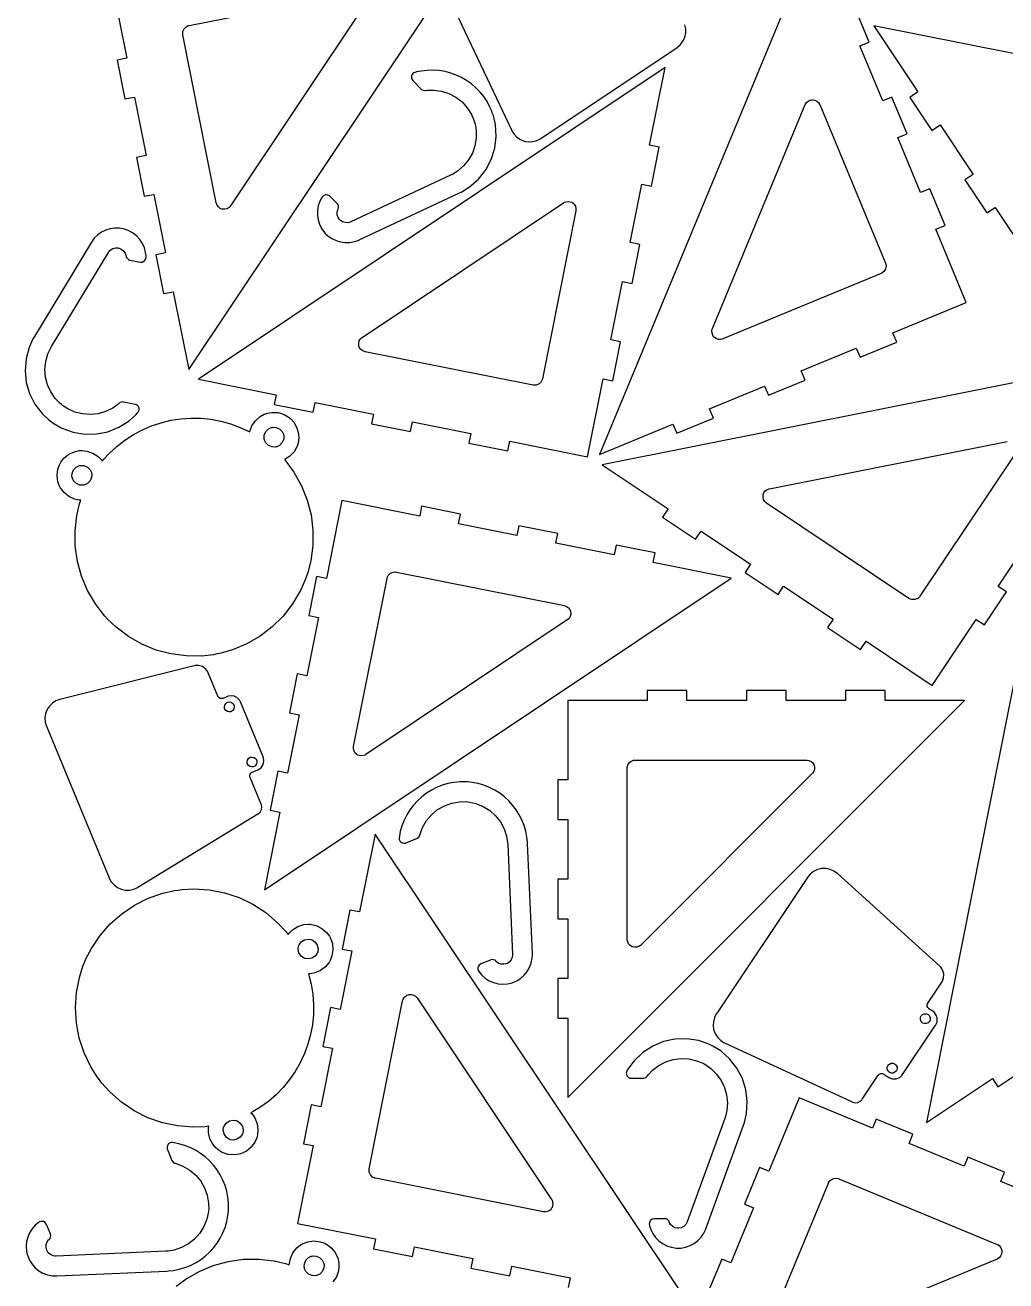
# Model space of a CAD drawing. Extents: x 0 to 47.2, y 0 to 95.3.
# Drawn here: x 0.17 to 24.88, y 36.45 to 68.08 of the extents above; entities that cross this region are included whole.
import ezdxf

# ---------------------------------------------------------------- set-up
doc = ezdxf.new("R2010")
doc.units = 0
doc.layers.get('0').update_dxf_attribs({"linetype": 'CONTINUOUS'})

msp = doc.modelspace()

# ---------------------------------------------------------------- linework, layer by layer
at = {"color": 0}
for points in [[(2.33925, 69.2149), (2.72944, 67.2533), (2.72944, 67.2533), (2.48421, 67.2046), (2.67931, 66.2237), (2.92449, 66.2726), (3.21712, 64.8014), (2.97194, 64.7526), (3.16704, 63.7718), (3.41222, 63.8206), (3.70486, 62.3494), (3.45969, 62.3007), (3.65479, 61.3199), (3.89996, 61.3686), (4.29015, 59.4071), (12.1471, 71.1658)], [(20.0551, 70.3346), (14.6432, 57.2689), (16.491, 58.0342), (16.5865, 57.8033), (17.5104, 58.186), (17.4147, 58.4169), (18.8006, 58.991), (18.8963, 58.76), (19.8201, 59.1426), (19.7244, 59.3736), (21.1103, 59.9476), (21.206, 59.7167), (22.1299, 60.0994), (22.0342, 60.3304), (23.8819, 61.0957), (23.1165, 62.9435), (23.1165, 62.9435), (23.3475, 63.0392), (22.9649, 63.9631), (22.7339, 63.8674), (22.1599, 65.2532), (22.3908, 65.3489), (22.0082, 66.2728), (21.7772, 66.1771), (21.2032, 67.5629), (21.4342, 67.6585), (21.0514, 68.5824)], [(8.73872, 68.6104), (5.34674, 63.5339), (5.3386, 63.5218), (5.30686, 63.4901), (5.25694, 63.4603), (5.20063, 63.4461), (5.15576, 63.4461), (5.14144, 63.4489), (5.12706, 63.4518), (5.08561, 63.469), (5.03901, 63.5036), (5.00435, 63.5503), (4.98714, 63.5917), (4.98432, 63.606), (4.14208, 67.8403), (4.13829, 67.8593), (4.14225, 67.9196), (4.17188, 67.9904), (4.22592, 68.0449), (4.28011, 68.0717), (4.29921, 68.0754), (8.53342, 68.9176)], [(10.9363, 68.5815), (12.4307, 65.4293), (12.4421, 65.4051), (12.487, 65.3375), (12.5608, 65.2607), (12.6492, 65.2013), (12.7235, 65.1686), (12.7493, 65.1615), (12.7751, 65.1544), (12.8556, 65.1442), (12.962, 65.1499), (13.0648, 65.1779), (13.138, 65.2128), (13.1603, 65.2276), (16.5967, 67.5237), (16.619, 67.5388), (16.6796, 67.5933), (16.745, 67.6781), (16.791, 67.7749), (16.8121, 67.8536), (16.8153, 67.8803), (16.8185, 67.9071), (16.8164, 67.9886), (16.7946, 68.0935)], [(35.4256, 65.3079), (21.5551, 68.0668), (22.6662, 66.4039), (22.4585, 66.265), (23.014, 65.4335), (23.2218, 65.5725), (24.0553, 64.3253), (23.8474, 64.1864), (24.4029, 63.3549), (24.6108, 63.4937), (25.4442, 62.2465)], [(28.5753, 59.7668), (14.7049, 57.0079), (16.3678, 55.8967), (16.2289, 55.6889), (17.0604, 55.1333), (17.1993, 55.3411), (18.4465, 54.5078), (18.3076, 54.2999), (19.1392, 53.7443), (19.2781, 53.9522), (20.5253, 53.1189), (20.3864, 52.911), (21.2178, 52.3554), (21.3567, 52.5633), (23.0196, 51.4521), (24.1307, 53.1151), (24.1307, 53.1151), (24.3386, 52.9763), (24.8942, 53.8076), (24.6863, 53.9465), (25.5197, 55.1937)], [(25.1153, 57.2886), (22.7169, 53.699), (22.7061, 53.6828), (22.6606, 53.6431), (22.5896, 53.614), (22.5129, 53.6136), (22.4556, 53.6331), (22.4394, 53.6439), (18.8499, 56.0424), (18.8499, 56.0424), (18.8376, 56.0504), (18.806, 56.0822), (18.7763, 56.1321), (18.7619, 56.1885), (18.7619, 56.2333), (18.7649, 56.2476), (18.7676, 56.2619), (18.7849, 56.3035), (18.8196, 56.35), (18.8661, 56.3847), (18.9076, 56.4019), (18.9219, 56.4047), (24.91, 57.5958)], [(25.6363, 54.3093), (22.8772, 40.4389), (24.5401, 41.55), (24.679, 41.3422), (25.5106, 41.8978)], [(16.8435, 35.9481), (8.98643, 47.7068), (8.59625, 45.7453), (8.35107, 45.794), (8.15597, 44.8132), (8.40121, 44.7644), (8.10856, 43.2932), (7.86333, 43.3421), (7.66824, 42.3613), (7.91347, 42.3125), (7.62082, 40.8413), (7.3756, 40.8901), (7.18056, 39.9093), (7.42572, 39.8606), (7.03554, 37.8989), (8.99713, 37.5087), (8.99713, 37.5087), (8.94835, 37.2636), (9.92914, 37.0685), (9.97792, 37.3136), (11.4491, 37.0211), (11.4003, 36.7758), (12.3811, 36.5807), (12.4298, 36.826), (13.9011, 36.5333), (13.8523, 36.2881)], [(15.8461, 31.8238), (28.9118, 37.2357), (27.064, 38.001), (27.1597, 38.2321), (26.2358, 38.6147), (26.1401, 38.3837), (24.7543, 38.9578), (24.85, 39.1888), (23.9261, 39.5714), (23.8304, 39.3404), (22.4446, 39.9144), (22.5403, 40.1454), (21.6164, 40.5281), (21.5207, 40.2971), (19.6729, 41.0625), (18.9076, 39.2147), (18.9076, 39.2147), (18.6767, 39.3104), (18.2939, 38.3865), (18.5249, 38.291), (17.9508, 36.905), (17.72, 37.0007), (17.3372, 36.0769)], [(18.7561, 34.9293), (20.4082, 38.9179), (20.4157, 38.936), (20.4525, 38.9839), (20.5164, 39.0261), (20.5915, 39.0414), (20.6515, 39.0336), (20.6696, 39.0261), (24.6581, 37.374), (24.6581, 37.374), (24.6717, 37.3685), (24.7089, 37.3435), (24.7478, 37.3004), (24.7728, 37.2479), (24.7815, 37.2039), (24.7815, 37.1893), (24.7815, 37.1746), (24.7728, 37.1307), (24.7478, 37.0782), (24.7089, 37.035), (24.6717, 37.0101), (24.6581, 37.0044), (19.0174, 34.6681)], [(3.97651, 36.3172), (4.2155, 36.4944), (4.55311, 36.6915), (4.9106, 36.8419), (5.28304, 36.9447), (5.66558, 36.9989), (6.05344, 37.0033), (6.44163, 36.9571), (6.73144, 36.8897), (6.82536, 36.859), (6.82693, 36.8986), (6.85211, 37.0165), (6.91667, 37.1599), (7.01486, 37.2825), (7.10835, 37.3586), (7.14285, 37.3781), (7.17731, 37.3976), (7.29081, 37.4382), (7.44667, 37.4588), (7.60275, 37.4397), (7.71664, 37.4003), (7.75131, 37.3812), (7.78597, 37.3621), (7.88021, 37.2869), (7.97965, 37.1651), (8.04562, 37.0225), (8.07206, 36.9049), (8.07406, 36.8653), (8.07601, 36.8258), (8.06168, 36.7061), (8.01047, 36.5575), (7.92378, 36.4264)]]:
    msp.add_lwpolyline(points, dxfattribs=at)
for points in [[(14.7321, 59.1739), (14.9772, 59.125), (15.1724, 60.1058), (14.9271, 60.1546), (15.2197, 61.6258), (15.465, 61.5771), (15.6601, 62.5578), (15.4149, 62.6067), (15.7075, 64.0778), (15.9526, 64.029), (16.1478, 65.0097), (15.9026, 65.0585), (16.2928, 67.0201), (4.53401, 59.1632), (6.49561, 58.7731), (6.44683, 58.5278), (7.42763, 58.3326), (7.4764, 58.5779), (8.9476, 58.2853), (8.89882, 58.04), (9.87956, 57.845), (9.92833, 58.0901), (11.3995, 57.7975), (11.3508, 57.5524), (12.3315, 57.3572), (12.3803, 57.6025), (14.3419, 57.2122), (14.7321, 59.1739)], [(9.99567, 66.8942), (9.98774, 66.8921), (9.96517, 66.8815), (9.93946, 66.8618), (9.91965, 66.8362), (9.90912, 66.8137), (9.90701, 66.8058), (9.90489, 66.7979), (9.90267, 66.7731), (9.9069, 66.741), (9.91922, 66.7111), (9.93349, 66.6907), (9.93929, 66.6849), (10.1512, 66.4731), (10.158, 66.4661), (10.1998, 66.4429), (10.2471, 66.4363), (10.2568, 66.4376), (10.3074, 66.4447), (10.4617, 66.4474), (10.6602, 66.4208), (10.8482, 66.3606), (11.0217, 66.269), (11.1767, 66.1487), (11.3093, 66.0025), (11.4154, 65.8326), (11.4767, 65.691), (11.4912, 65.6419), (11.5056, 65.5931), (11.5311, 65.4407), (11.5343, 65.2406), (11.5024, 65.0457), (11.4376, 64.8606), (11.3416, 64.6894), (11.2165, 64.5367), (11.0643, 64.4065), (10.9332, 64.325), (10.8869, 64.3035), (8.375, 63.1288), (8.35835, 63.121), (8.30365, 63.1081), (8.23107, 63.1097), (8.16222, 63.1329), (8.11524, 63.1638), (8.10226, 63.1767), (8.08931, 63.1896), (8.05843, 63.2367), (8.03521, 63.3054), (8.03353, 63.3781), (8.04656, 63.4328), (8.05431, 63.4494), (8.05832, 63.4581), (8.065, 63.4864), (8.06413, 63.524), (8.05208, 63.5596), (8.03608, 63.584), (8.0294, 63.5907), (7.84614, 63.7739), (7.83946, 63.7806), (7.79964, 63.8033), (7.75435, 63.8108), (7.74501, 63.8099), (7.73563, 63.809), (7.69288, 63.7924), (7.65842, 63.7621), (7.65326, 63.7542), (7.6365, 63.7286), (7.59462, 63.6465), (7.55524, 63.5332), (7.53478, 63.4163), (7.53321, 63.2982), (7.55035, 63.1815), (7.58604, 63.0683), (7.64014, 62.9611), (7.69243, 62.8853), (7.71246, 62.8621), (7.73242, 62.839), (7.79997, 62.7764), (7.89833, 62.7075), (8.00526, 62.656), (8.11838, 62.6224), (8.23535, 62.6069), (8.354, 62.6104), (8.4719, 62.6332), (8.55914, 62.6629), (8.58681, 62.6758), (11.0984, 63.8504), (11.1682, 63.8829), (11.3654, 64.0071), (11.5921, 64.2057), (11.7757, 64.4392), (11.9129, 64.7001), (12.0009, 64.9817), (12.0368, 65.2763), (12.0175, 65.5771), (11.9663, 65.8044), (11.9401, 65.8769), (11.9268, 65.9136), (11.8799, 66.0211), (11.8075, 66.1568), (11.7238, 66.2832), (11.6297, 66.4001), (11.5259, 66.5071), (11.4134, 66.6035), (11.2929, 66.689), (11.1654, 66.7633), (11.0318, 66.8257), (10.8928, 66.8758), (10.7494, 66.9132), (10.6024, 66.9375), (10.4527, 66.9482), (10.3011, 66.9449), (10.1484, 66.9269), (10.0334, 66.9042), (9.99567, 66.8942)], [(17.7488, 60.1789), (17.7353, 60.1733), (17.6913, 60.1646), (17.6332, 60.1675), (17.5785, 60.1869), (17.5411, 60.2119), (17.5308, 60.2222), (17.5204, 60.2326), (17.4956, 60.2699), (17.4761, 60.3247), (17.4732, 60.3826), (17.4818, 60.4267), (17.4875, 60.4401), (19.8239, 66.0808), (19.8294, 66.0944), (19.8544, 66.1317), (19.8976, 66.1706), (19.95, 66.1956), (19.994, 66.2043), (20.0088, 66.2043), (20.0233, 66.2043), (20.0672, 66.1956), (20.1199, 66.1706), (20.1629, 66.1317), (20.1878, 66.0944), (20.1935, 66.0808), (21.8456, 62.0922), (21.8531, 62.0743), (21.8608, 62.0144), (21.8456, 61.9393), (21.8032, 61.8753), (21.7553, 61.8385), (21.7374, 61.831), (17.7488, 60.1789)], [(8.73296, 59.8574), (8.71858, 59.8601), (8.67714, 59.8774), (8.63053, 59.9121), (8.59586, 59.9587), (8.57867, 60.0001), (8.57585, 60.0144), (8.57297, 60.0289), (8.57297, 60.0738), (8.58718, 60.13), (8.61697, 60.18), (8.64865, 60.2117), (8.66086, 60.2197), (13.7373, 63.6118), (13.7541, 63.6231), (13.8484, 63.6454), (13.9428, 63.6231), (13.9596, 63.6118), (13.9717, 63.6036), (14.0035, 63.5719), (14.0332, 63.5221), (14.0474, 63.4657), (14.0474, 63.4208), (14.0446, 63.4064), (13.2024, 59.1722), (13.1986, 59.1532), (13.1718, 59.099), (13.1173, 59.045), (13.0466, 59.0154), (12.9862, 59.0114), (12.9672, 59.0151), (8.73296, 59.8574)], [(3.01178, 58.3267), (3.01915, 58.335), (3.04053, 58.3847), (3.03999, 58.4387), (3.0364, 58.4493), (3.03381, 58.4571), (3.02181, 58.4789), (3.00043, 58.5032), (2.97353, 58.5214), (2.95036, 58.5303), (2.94239, 58.5319), (2.64849, 58.5903), (2.63889, 58.5922), (2.59131, 58.5883), (2.54829, 58.5676), (2.54101, 58.5611), (2.50288, 58.5271), (2.37603, 58.439), (2.19624, 58.351), (2.0064, 58.2967), (1.81131, 58.2764), (1.61561, 58.2901), (1.4241, 58.3382), (1.24154, 58.4204), (1.11187, 58.5042), (1.07265, 58.5369), (1.03337, 58.5696), (0.92752, 58.6821), (0.81369, 58.8467), (0.73193, 59.0264), (0.68305, 59.2164), (0.66775, 59.4119), (0.68685, 59.6085), (0.7411, 59.8012), (0.80485, 59.9419), (0.83138, 59.9856), (2.26736, 62.3578), (2.27686, 62.3735), (2.31511, 62.4147), (2.37642, 62.4536), (2.4465, 62.4725), (2.50271, 62.4731), (2.52072, 62.4694), (2.53868, 62.466), (2.59044, 62.4439), (2.648, 62.3996), (2.68972, 62.3401), (2.70936, 62.2875), (2.71218, 62.2693), (2.7136, 62.26), (2.72374, 62.2326), (2.74539, 62.2019), (2.77518, 62.1789), (2.80203, 62.1675), (2.81136, 62.1657), (3.06554, 62.1151), (3.07476, 62.1133), (3.1205, 62.1165), (3.16233, 62.1354), (3.1696, 62.1414), (3.17681, 62.1475), (3.20324, 62.185), (3.21496, 62.2293), (3.2149, 62.2387), (3.21463, 62.2693), (3.20383, 62.3608), (3.17361, 62.4769), (3.12565, 62.5856), (3.06142, 62.6846), (2.98232, 62.7721), (2.88976, 62.8464), (2.78521, 62.9056), (2.69954, 62.9394), (2.67014, 62.9476), (2.64068, 62.9557), (2.54969, 62.9703), (2.42964, 62.9729), (2.31213, 62.9563), (2.19937, 62.9214), (2.09353, 62.8692), (1.99685, 62.8004), (1.91146, 62.716), (1.85542, 62.6429), (1.83963, 62.6167), (0.40386, 60.2447), (0.36388, 60.1789), (0.26888, 59.9661), (0.1907, 59.675), (0.16781, 59.379), (0.19868, 59.0857), (0.28185, 58.8028), (0.4158, 58.5378), (0.59896, 58.2983), (0.76785, 58.1379), (0.82997, 58.0922), (0.89198, 58.0465), (1.09554, 57.9332), (1.37863, 57.8296), (1.6715, 57.7807), (1.96636, 57.7856), (2.25553, 57.8435), (2.53131, 57.9535), (2.78597, 58.1149), (2.96083, 58.2689), (3.01178, 58.3267)], [(2.11257, 57.0986), (2.15468, 57.1496), (2.28988, 57.295), (2.48101, 57.4726), (2.68446, 57.6313), (2.89899, 57.7706), (3.12304, 57.8903), (3.35542, 57.9901), (3.59462, 58.07), (3.83931, 58.1293), (4.08811, 58.1681), (4.33968, 58.186), (4.59256, 58.1825), (4.84543, 58.1576), (5.0969, 58.1111), (5.34554, 58.0424), (5.59011, 57.9514), (5.77067, 57.8689), (5.8291, 57.8379), (5.8374, 57.8767), (5.88232, 57.9885), (5.97038, 58.1187), (6.08811, 58.2229), (6.19314, 58.2819), (6.23047, 58.2953), (6.26774, 58.3085), (6.3865, 58.3292), (6.54362, 58.3229), (6.69412, 58.2775), (6.79964, 58.2193), (6.83057, 58.1944), (6.86143, 58.1699), (6.94151, 58.0796), (7.01878, 57.9428), (7.0594, 57.7908), (7.06532, 57.6706), (7.0606, 57.6313), (7.05583, 57.5919), (7.02126, 57.4764), (6.94542, 57.3388), (6.83768, 57.2242), (6.73844, 57.1558), (6.70253, 57.1392), (6.76676, 57.0642), (6.93983, 56.8222), (7.13112, 56.4812), (7.27544, 56.1213), (7.37185, 55.7471), (7.41943, 55.3636), (7.41721, 54.9758), (7.36436, 54.5885), (7.29215, 54.2999), (7.25988, 54.2065), (7.2276, 54.1132), (7.10601, 53.8415), (6.90831, 53.5043), (6.67046, 53.1979), (6.39621, 52.9258), (6.08925, 52.6913), (5.75342, 52.4972), (5.39236, 52.3474), (5.10678, 52.2639), (5.00993, 52.2446), (4.91303, 52.2254), (4.61724, 52.1932), (4.22629, 52.1935), (3.84174, 52.2442), (3.46838, 52.3435), (3.11083, 52.49), (2.77387, 52.6819), (2.46212, 52.9179), (2.24593, 53.1222), (2.18039, 53.1961), (2.11481, 53.27), (1.93767, 53.509), (1.74056, 53.8467), (1.59011, 54.2042), (1.48736, 54.5767), (1.43326, 54.9592), (1.42882, 55.3469), (1.47504, 55.7351), (1.54232, 56.025), (1.57303, 56.1189), (1.53342, 56.1206), (1.41558, 56.1457), (1.27224, 56.2103), (1.14952, 56.3085), (1.07341, 56.4019), (1.05398, 56.4364), (1.03451, 56.4708), (0.99392, 56.5843), (0.97336, 56.7403), (0.99235, 56.8964), (1.03179, 57.0101), (1.05089, 57.0449), (1.06999, 57.0796), (1.14513, 57.1737), (1.26687, 57.2732), (1.40956, 57.3392), (1.52718, 57.3656), (1.56674, 57.3675), (1.60622, 57.3696), (1.72592, 57.3553), (1.87457, 57.304), (2.00575, 57.2174), (2.09006, 57.1313), (2.11257, 57.0986)], [(6.68533, 57.7553), (6.69006, 57.7314), (6.68506, 57.656), (6.648, 57.5675), (6.58051, 57.4994), (6.51275, 57.466), (6.48893, 57.4612), (6.46506, 57.4565), (6.38965, 57.4615), (6.30122, 57.4986), (6.23318, 57.5661), (6.19965, 57.6339), (6.19493, 57.6576), (6.19015, 57.6815), (6.19521, 57.7569), (6.23226, 57.8454), (6.29975, 57.9135), (6.36751, 57.9469), (6.39139, 57.9517), (6.41521, 57.9564), (6.49061, 57.9514), (6.57904, 57.9143), (6.64708, 57.8468), (6.68056, 57.779), (6.68533, 57.7553)], [(1.84358, 56.7921), (1.84831, 56.7683), (1.84326, 56.6929), (1.80621, 56.6044), (1.73872, 56.5364), (1.67096, 56.5029), (1.64714, 56.4982), (1.62326, 56.4935), (1.54785, 56.4985), (1.45947, 56.5354), (1.39139, 56.6029), (1.35791, 56.6707), (1.35319, 56.6946), (1.34842, 56.7185), (1.35341, 56.7939), (1.39046, 56.8822), (1.45796, 56.9503), (1.52572, 56.9839), (1.54958, 56.9886), (1.5734, 56.9933), (1.64882, 56.9883), (1.73725, 56.9513), (1.80528, 56.8837), (1.83882, 56.816), (1.84358, 56.7921)], [(7.75819, 54.1472), (7.51303, 54.196), (7.31793, 53.2153), (7.5631, 53.1665), (7.27051, 51.6953), (7.02528, 51.744), (6.83018, 50.7633), (7.07542, 50.7146), (6.78276, 49.2433), (6.53754, 49.2921), (6.34244, 48.3112), (6.58768, 48.2625), (6.19749, 46.301), (17.9562, 54.1579), (15.9947, 54.5481), (16.0435, 54.7933), (15.0626, 54.9883), (15.0139, 54.7432), (13.5427, 55.0358), (13.5915, 55.281), (12.6107, 55.4761), (12.5619, 55.231), (11.0908, 55.5236), (11.1395, 55.7688), (10.1587, 55.9639), (10.11, 55.7186), (8.14839, 56.1089), (7.75819, 54.1472)], [(13.7573, 53.4637), (13.7716, 53.461), (13.813, 53.4437), (13.8597, 53.409), (13.8943, 53.3625), (13.9115, 53.321), (13.9144, 53.3067), (13.9172, 53.2922), (13.9172, 53.2474), (13.9031, 53.1911), (13.8733, 53.1412), (13.8415, 53.1094), (13.8294, 53.1013), (8.75293, 49.7093), (8.73611, 49.6982), (8.64182, 49.6757), (8.54753, 49.6982), (8.53071, 49.7093), (8.5185, 49.7175), (8.48682, 49.7493), (8.45703, 49.7992), (8.44282, 49.8554), (8.44282, 49.9003), (8.44569, 49.9147), (9.28792, 54.1489), (9.29167, 54.1679), (9.31853, 54.2222), (9.37294, 54.2761), (9.44368, 54.3058), (9.50401, 54.3097), (9.52311, 54.306), (13.7573, 53.4637)], [(6.11664, 48.4633), (5.83768, 49.1367), (5.83393, 49.1457), (5.83003, 49.1757), (5.83768, 49.2133), (5.85883, 49.2453), (5.88282, 49.2636), (5.89182, 49.2674), (6.03039, 49.3247), (6.05285, 49.334), (6.11274, 49.3803), (6.16564, 49.4601), (6.18474, 49.554), (6.17497, 49.629), (6.16569, 49.6514), (5.59169, 51.0372), (5.58697, 51.0486), (5.56842, 51.0807), (5.53743, 51.1183), (5.49978, 51.1493), (5.46767, 51.1679), (5.45638, 51.1725), (5.44103, 51.1789), (5.36068, 51.1915), (5.28033, 51.1789), (5.26503, 51.1725), (5.15451, 51.1268), (5.14839, 51.1243), (5.11626, 51.1192), (5.0841, 51.1243), (5.07801, 51.1268), (5.07189, 51.1293), (5.04551, 51.1485), (5.02636, 51.1747), (5.02387, 51.1808), (4.7786, 51.7731), (4.76844, 51.7976), (4.72011, 51.8637), (4.63612, 51.9264), (4.53586, 51.9564), (4.454, 51.9557), (4.42828, 51.9492), (1.04503, 51.0985), (1.01904, 51.0921), (0.94396, 51.0611), (0.85422, 51.0038), (0.7787, 50.9288), (0.73226, 50.8621), (0.72027, 50.8382), (0.70822, 50.8143), (0.68251, 50.7374), (0.66726, 50.6319), (0.67475, 50.5257), (0.69477, 50.4469), (0.70502, 50.4222), (2.28662, 46.6039), (2.29688, 46.5792), (2.33865, 46.509), (2.40896, 46.4283), (2.4949, 46.3644), (2.56803, 46.3283), (2.59364, 46.32), (2.61919, 46.3117), (2.6996, 46.2978), (2.80664, 46.2988), (2.91103, 46.3225), (2.98606, 46.3546), (3.00906, 46.3686), (6.03603, 48.216), (6.051, 48.2251), (6.08936, 48.2636), (6.12196, 48.3249), (6.13172, 48.3935), (6.12332, 48.4471), (6.11664, 48.4633)], [(13.8422, 49.0719), (13.5922, 49.0719), (13.5922, 48.0719), (13.8422, 48.0719), (13.8422, 46.5719), (13.5922, 46.5719), (13.5922, 45.5719), (13.8422, 45.5719), (13.8422, 44.0719), (13.5922, 44.0719), (13.5922, 43.0719), (13.8422, 43.0719), (13.8422, 41.0719), (23.8422, 51.0719), (21.8422, 51.0719), (21.8422, 51.3219), (20.8422, 51.3219), (20.8422, 51.0719), (19.3422, 51.0719), (19.3422, 51.3219), (18.3422, 51.3219), (18.3422, 51.0719), (16.8422, 51.0719), (16.8422, 51.3219), (15.8422, 51.3219), (15.8422, 51.0719), (13.8422, 51.0719), (13.8422, 49.0719)], [(5.26574, 51.0265), (5.27692, 51.0311), (5.3144, 51.036), (5.36139, 51.0265), (5.40132, 51), (5.42437, 50.9701), (5.42904, 50.9589), (5.43365, 50.9476), (5.43853, 50.9101), (5.42904, 50.8632), (5.40256, 50.8232), (5.37261, 50.8001), (5.36139, 50.7956), (5.35015, 50.791), (5.31267, 50.786), (5.26568, 50.7956), (5.22575, 50.8219), (5.20269, 50.8519), (5.19808, 50.8631), (5.19342, 50.8744), (5.18853, 50.9119), (5.19803, 50.9589), (5.2245, 50.9987), (5.25444, 51.0218), (5.26574, 51.0265)], [(5.83772, 49.6399), (5.84896, 49.6444), (5.88644, 49.6493), (5.93338, 49.6399), (5.97336, 49.6133), (5.99642, 49.5835), (6.00108, 49.5722), (6.00569, 49.561), (6.01058, 49.5235), (6.00103, 49.4765), (5.97456, 49.4365), (5.94461, 49.4135), (5.93343, 49.4089), (5.92215, 49.4043), (5.88465, 49.3993), (5.83772, 49.4089), (5.79775, 49.4353), (5.77468, 49.4653), (5.77007, 49.4765), (5.7654, 49.4878), (5.76053, 49.5253), (5.77007, 49.5722), (5.7965, 49.6121), (5.8265, 49.6351), (5.83772, 49.6399)], [(19.8594, 49.5719), (19.874, 49.5719), (19.9179, 49.5632), (19.9706, 49.5382), (20.0136, 49.4993), (20.0385, 49.4621), (20.0442, 49.4485), (20.0497, 49.435), (20.0585, 49.391), (20.0556, 49.3329), (20.036, 49.2782), (20.0111, 49.2408), (20.0008, 49.2304), (15.6836, 44.9133), (15.6733, 44.9029), (15.636, 44.8781), (15.5812, 44.8586), (15.5232, 44.8557), (15.4792, 44.8643), (15.4657, 44.87), (15.4521, 44.8756), (15.4149, 44.9006), (15.376, 44.9436), (15.351, 44.9961), (15.3422, 45.0401), (15.3422, 45.0547), (15.3422, 49.3719), (15.3422, 49.3819), (15.3463, 49.4122), (15.3579, 49.4497), (15.3764, 49.4838), (15.4008, 49.5133), (15.4304, 49.5378), (15.4643, 49.5563), (15.5019, 49.5679), (15.5321, 49.5719), (15.5422, 49.5719), (19.8594, 49.5719)], [(9.59304, 47.6165), (9.59196, 47.6085), (9.59293, 47.5836), (9.60135, 47.5524), (9.61746, 47.5243), (9.63422, 47.5058), (9.64074, 47.5008), (9.64958, 47.494), (9.70053, 47.4761), (9.75439, 47.4803), (9.76476, 47.4844), (10.0416, 47.5992), (10.0506, 47.6029), (10.088, 47.6326), (10.1122, 47.6738), (10.1148, 47.6832), (10.1276, 47.7326), (10.1841, 47.8764), (10.2846, 48.0496), (10.4123, 48.2001), (10.5633, 48.3254), (10.7336, 48.4226), (10.9195, 48.489), (11.117, 48.5222), (11.2713, 48.5246), (11.3222, 48.5192), (11.3729, 48.5138), (11.5234, 48.4792), (11.7095, 48.4054), (11.8774, 48.3014), (12.0236, 48.1706), (12.145, 48.0164), (12.2383, 47.8425), (12.3002, 47.6521), (12.3254, 47.4997), (12.3276, 47.4486), (12.4516, 44.6783), (12.4524, 44.6601), (12.4434, 44.6046), (12.4141, 44.5382), (12.3663, 44.4835), (12.3199, 44.4518), (12.303, 44.4447), (12.286, 44.4378), (12.2308, 44.4272), (12.1583, 44.4321), (12.0906, 44.4583), (12.045, 44.4913), (12.0326, 44.5047), (12.0262, 44.5118), (12.0026, 44.5289), (11.9674, 44.5424), (11.9299, 44.545), (11.9013, 44.5394), (11.8926, 44.5358), (11.6531, 44.4367), (11.6444, 44.4331), (11.6081, 44.405), (11.5838, 44.3661), (11.5812, 44.3571), (11.5784, 44.3481), (11.5774, 44.3022), (11.5922, 44.2587), (11.5975, 44.251), (11.6147, 44.2257), (11.6745, 44.1556), (11.7642, 44.0758), (11.8644, 44.0122), (11.9728, 43.9656), (12.0872, 43.9367), (12.2055, 43.9264), (12.3253, 43.9353), (12.4154, 43.9546), (12.4443, 43.9642), (12.4732, 43.9739), (12.557, 44.0124), (12.6583, 44.0769), (12.7468, 44.156), (12.8212, 44.2475), (12.8802, 44.3497), (12.9224, 44.4607), (12.9464, 44.5783), (12.9524, 44.6703), (12.9511, 44.7007), (12.8271, 47.4706), (12.8254, 47.5096), (12.8129, 47.6263), (12.7845, 47.7772), (12.7426, 47.9231), (12.6878, 48.0628), (12.6208, 48.196), (12.5423, 48.3217), (12.4531, 48.4393), (12.3537, 48.5483), (12.2449, 48.6479), (12.1274, 48.7374), (12.0018, 48.8161), (11.8688, 48.8833), (11.7291, 48.9383), (11.5834, 48.9806), (11.4325, 49.0093), (11.3159, 49.0219), (11.2769, 49.0237), (11.2379, 49.0256), (11.1206, 49.0233), (10.9677, 49.0085), (10.8187, 48.9794), (10.6747, 48.9372), (10.5362, 48.8822), (10.404, 48.8153), (10.2789, 48.7367), (10.1616, 48.6474), (10.0528, 48.5478), (9.95329, 48.4385), (9.86382, 48.3204), (9.7851, 48.1939), (9.71793, 48.0596), (9.66303, 47.9182), (9.62115, 47.7703), (9.59819, 47.6553), (9.59304, 47.6165)], [(21.2615, 41.0303), (21.6664, 41.6364), (21.6718, 41.6444), (21.6946, 41.6644), (21.73, 41.6789), (21.7683, 41.679), (21.7971, 41.6694), (21.8051, 41.6639), (21.9299, 41.5806), (21.95, 41.5671), (22.0217, 41.5429), (22.1175, 41.5433), (22.2062, 41.5796), (22.2632, 41.6294), (22.2767, 41.6496), (23.11, 42.8968), (23.1168, 42.9069), (23.1332, 42.9403), (23.1472, 42.9869), (23.1521, 43.0354), (23.1496, 43.0725), (23.1474, 43.0844), (23.1449, 43.0965), (23.1329, 43.1317), (23.11, 43.1746), (23.079, 43.2124), (23.0511, 43.2368), (23.041, 43.2436), (22.9415, 43.31), (22.936, 43.3138), (22.9139, 43.3376), (22.9003, 43.3671), (22.899, 43.3736), (22.8978, 43.3801), (22.899, 43.4126), (22.9103, 43.4432), (22.9139, 43.4486), (23.2701, 43.9817), (23.2847, 44.0038), (23.3129, 44.0806), (23.3183, 44.1853), (23.2876, 44.2853), (23.2415, 44.3531), (23.2219, 44.3708), (20.6349, 46.7112), (20.6151, 46.7292), (20.5478, 46.7744), (20.4501, 46.8172), (20.3457, 46.8383), (20.2646, 46.84), (20.2381, 46.8367), (20.2115, 46.8333), (20.1332, 46.8119), (20.0371, 46.7661), (19.9529, 46.7008), (19.8986, 46.6406), (19.8838, 46.6182), (17.5876, 43.1818), (17.5726, 43.1594), (17.5376, 43.0858), (17.5096, 42.9825), (17.5042, 42.8756), (17.5147, 42.7947), (17.5221, 42.7688), (17.5293, 42.7429), (17.5625, 42.6683), (17.6228, 42.5799), (17.7004, 42.5062), (17.7689, 42.4617), (17.7932, 42.4504), (21.0111, 40.96), (21.0271, 40.9526), (21.0803, 40.9419), (21.1493, 40.9489), (21.2118, 40.979), (21.2518, 41.0157), (21.2615, 41.0303)], [(7.30946, 44.1868), (7.3284, 44.1235), (7.37414, 43.9303), (7.41564, 43.6726), (7.43446, 43.4154), (7.4311, 43.1596), (7.40619, 42.9068), (7.36019, 42.6581), (7.29362, 42.4149), (7.20708, 42.1783), (7.10107, 41.9499), (6.97613, 41.731), (6.83279, 41.5225), (6.67165, 41.3261), (6.49317, 41.1429), (6.29796, 40.9743), (6.08649, 40.8215), (5.91749, 40.7172), (5.85932, 40.6858), (5.88683, 40.6575), (5.95492, 40.5579), (6.01426, 40.4124), (6.03554, 40.2565), (6.02626, 40.1364), (6.0166, 40.0979), (6.00689, 40.0596), (5.95806, 39.9494), (5.86556, 39.8224), (5.74419, 39.7224), (5.63715, 39.6669), (5.59944, 39.655), (5.56168, 39.6431), (5.44228, 39.6267), (5.28554, 39.6385), (5.13667, 39.689), (5.03326, 39.751), (5.00325, 39.7768), (4.97319, 39.8026), (4.89638, 39.8954), (4.824, 40.035), (4.78868, 40.1882), (4.787, 40.3088), (4.79313, 40.3478), (4.69504, 40.336), (4.39763, 40.3267), (4.00786, 40.3569), (3.62836, 40.4369), (3.26372, 40.5647), (2.91851, 40.7382), (2.59728, 40.9554), (2.30458, 41.2146), (2.10471, 41.435), (2.04503, 41.5136), (1.98529, 41.5924), (1.82704, 41.8443), (1.65642, 42.1961), (1.53386, 42.564), (1.45996, 42.9433), (1.43539, 43.3289), (1.46072, 43.7158), (1.53663, 44.0994), (1.62597, 44.3832), (1.66379, 44.4744), (1.70156, 44.5657), (1.83908, 44.8296), (2.05658, 45.1544), (2.31233, 45.446), (2.60238, 45.7013), (2.92275, 45.9172), (3.26964, 46.0907), (3.63894, 46.2188), (3.92904, 46.285), (4.02692, 46.2985), (4.12472, 46.3119), (4.42193, 46.3264), (4.81218, 46.3028), (5.19299, 46.2292), (5.55974, 46.1078), (5.90788, 45.9403), (6.23281, 45.7285), (6.52989, 45.4743), (6.73351, 45.2574), (6.79454, 45.1796), (6.81782, 45.2117), (6.90424, 45.2957), (7.03754, 45.379), (7.18744, 45.4265), (7.30746, 45.4378), (7.34694, 45.4349), (7.38639, 45.4318), (7.50331, 45.4025), (7.64432, 45.3331), (7.76351, 45.2306), (7.83632, 45.1344), (7.85454, 45.0993), (7.87272, 45.0643), (7.90935, 44.9494), (7.92443, 44.7929), (7.89996, 44.6376), (7.85656, 44.5251), (7.83626, 44.4911), (7.81597, 44.4572), (7.73753, 44.3657), (7.61242, 44.2706), (7.46744, 44.2096), (7.34901, 44.1874), (7.30946, 44.1868)], [(7.20404, 44.5807), (7.18153, 44.59), (7.12164, 44.6361), (7.06874, 44.716), (7.04964, 44.8099), (7.0594, 44.8849), (7.06874, 44.9074), (7.07801, 44.9299), (7.12414, 44.9897), (7.20404, 45.0426), (7.29796, 45.0617), (7.37289, 45.0519), (7.3954, 45.0426), (7.41786, 45.0333), (7.47775, 44.9872), (7.53065, 44.9074), (7.54975, 44.8135), (7.53999, 44.7385), (7.53071, 44.716), (7.52138, 44.6935), (7.47526, 44.6336), (7.39535, 44.5807), (7.30143, 44.5617), (7.22651, 44.5714), (7.20404, 44.5807)], [(9.68061, 43.5079), (9.68343, 43.5222), (9.70063, 43.5638), (9.73535, 43.6103), (9.78196, 43.645), (9.8234, 43.6622), (9.83778, 43.665), (9.85211, 43.6679), (9.89697, 43.6679), (9.95329, 43.6536), (10.0032, 43.6239), (10.0349, 43.5921), (10.0431, 43.5799), (13.4351, 38.5035), (13.4463, 38.4867), (13.4688, 38.3924), (13.4463, 38.2981), (13.4351, 38.2813), (13.4269, 38.2692), (13.3951, 38.2374), (13.3453, 38.2076), (13.289, 38.1935), (13.2441, 38.1935), (13.2297, 38.1962), (8.9955, 39.0385), (8.9764, 39.0422), (8.92219, 39.069), (8.86822, 39.1235), (8.8386, 39.1942), (8.83458, 39.2546), (8.83837, 39.2736), (9.68061, 43.5079)], [(22.9199, 43.1618), (22.93, 43.1551), (22.9549, 43.1267), (22.9731, 43.0824), (22.9732, 43.0344), (22.9611, 42.9986), (22.9544, 42.9885), (22.9476, 42.9783), (22.9192, 42.9535), (22.8749, 42.9353), (22.8269, 42.9351), (22.7911, 42.9472), (22.781, 42.954), (22.7708, 42.9608), (22.746, 42.9892), (22.7279, 43.0335), (22.7276, 43.0814), (22.7397, 43.1172), (22.7465, 43.1274), (22.7532, 43.1375), (22.7817, 43.1624), (22.8261, 43.1806), (22.874, 43.1807), (22.9097, 43.1686), (22.9199, 43.1618)], [(15.3339, 41.7458), (15.3282, 41.7361), (15.3169, 41.6833), (15.3281, 41.6304), (15.3336, 41.6207), (15.3376, 41.6136), (15.3536, 41.5944), (15.3793, 41.5749), (15.4093, 41.5624), (15.4337, 41.5581), (15.4419, 41.5581), (15.7415, 41.5581), (15.7554, 41.5581), (15.7972, 41.5711), (15.8354, 41.5999), (15.8412, 41.6076), (15.8721, 41.6485), (15.9793, 41.7596), (16.1383, 41.8811), (16.314, 41.9714), (16.5014, 42.0293), (16.696, 42.0539), (16.8932, 42.0442), (17.0883, 41.9993), (17.2318, 41.9422), (17.2768, 41.9179), (17.3215, 41.8935), (17.4474, 41.8039), (17.5911, 41.6644), (17.7064, 41.5042), (17.7914, 41.3274), (17.8444, 41.1386), (17.8642, 40.9422), (17.8485, 40.7425), (17.8135, 40.5922), (17.796, 40.5442), (16.8504, 37.9374), (16.844, 37.9201), (16.8146, 37.8722), (16.7621, 37.8221), (16.6969, 37.7899), (16.6419, 37.7783), (16.6236, 37.7783), (16.6053, 37.7783), (16.5503, 37.7897), (16.4851, 37.8221), (16.4326, 37.8722), (16.4031, 37.92), (16.3968, 37.9372), (16.3936, 37.9462), (16.3783, 37.971), (16.3511, 37.9969), (16.3174, 38.0136), (16.2889, 38.0196), (16.2794, 38.0196), (16.0203, 38.0196), (16.0068, 38.0196), (15.9665, 38.0075), (15.9292, 37.9808), (15.9233, 37.9735), (15.9174, 37.9663), (15.8987, 37.9243), (15.8958, 37.8785), (15.8978, 37.8693), (15.904, 37.8394), (15.9324, 37.7518), (15.9847, 37.6436), (16.0529, 37.5465), (16.1353, 37.4619), (16.23, 37.3915), (16.3353, 37.3367), (16.4493, 37.2992), (16.54, 37.2825), (16.5704, 37.2803), (16.6008, 37.2781), (16.6929, 37.2815), (16.8113, 37.3025), (16.9232, 37.3417), (17.0271, 37.3978), (17.1206, 37.4697), (17.2019, 37.556), (17.2693, 37.6556), (17.31, 37.7382), (17.3204, 37.7668), (18.2658, 40.3733), (18.2922, 40.4457), (18.3439, 40.6729), (18.3637, 40.9738), (18.3285, 41.2685), (18.241, 41.5501), (18.1042, 41.8114), (17.9211, 42.0451), (17.6947, 42.2443), (17.4978, 42.3688), (17.4281, 42.4014), (17.3582, 42.434), (17.1364, 42.5057), (16.8386, 42.5519), (16.5418, 42.5428), (16.2535, 42.4804), (15.9811, 42.3674), (15.7322, 42.2056), (15.5139, 41.9976), (15.3725, 41.8124), (15.3339, 41.7458)], [(22.0849, 41.9158), (22.0949, 41.9092), (22.1197, 41.8807), (22.1379, 41.8362), (22.1381, 41.7885), (22.126, 41.7526), (22.1193, 41.7425), (22.1125, 41.7324), (22.084, 41.7075), (22.0397, 41.6893), (21.9918, 41.6892), (21.956, 41.7013), (21.946, 41.7079), (21.9358, 41.7147), (21.9108, 41.7432), (21.8928, 41.7875), (21.8925, 41.8354), (21.9046, 41.8713), (21.9114, 41.8814), (21.9182, 41.8915), (21.9465, 41.9164), (21.991, 41.9346), (22.0389, 41.9347), (22.0747, 41.9226), (22.0849, 41.9158)], [(5.31489, 40.0199), (5.29237, 40.0292), (5.23247, 40.0753), (5.17958, 40.1551), (5.16049, 40.249), (5.17025, 40.324), (5.17958, 40.3465), (5.18886, 40.369), (5.23492, 40.4289), (5.31483, 40.4818), (5.40875, 40.5008), (5.48372, 40.4911), (5.50624, 40.4818), (5.52869, 40.4725), (5.5886, 40.4264), (5.6415, 40.3465), (5.66054, 40.2525), (5.65076, 40.1776), (5.6415, 40.1551), (5.63217, 40.1326), (5.5861, 40.0728), (5.50618, 40.0199), (5.41228, 40.0007), (5.33735, 40.0106), (5.31489, 40.0199)], [(3.88547, 39.9368), (3.87733, 39.9378), (3.85249, 39.9368), (3.82118, 39.9285), (3.79313, 39.9124), (3.77474, 39.8956), (3.76981, 39.889), (3.76297, 39.8803), (3.7449, 39.8293), (3.74908, 39.7753), (3.75336, 39.765), (3.868, 39.4882), (3.87175, 39.4792), (3.90142, 39.4418), (3.9426, 39.4175), (3.9521, 39.415), (4.00151, 39.4022), (4.14518, 39.3457), (4.31836, 39.2453), (4.46897, 39.1175), (4.59418, 38.9665), (4.6914, 38.7961), (4.75792, 38.6103), (4.79101, 38.4128), (4.79335, 38.2585), (4.78797, 38.2076), (4.78261, 38.1568), (4.74794, 38.0064), (4.67421, 37.8201), (4.57021, 37.6524), (4.4394, 37.5062), (4.28526, 37.3849), (4.11128, 37.2915), (3.92085, 37.2296), (3.7685, 37.2044), (3.7175, 37.2022), (0.94727, 37.0782), (0.92893, 37.0774), (0.87343, 37.0864), (0.80697, 37.1157), (0.75228, 37.1635), (0.72065, 37.2099), (0.71365, 37.2268), (0.7066, 37.2438), (0.69607, 37.299), (0.70101, 37.3715), (0.72721, 37.4393), (0.76009, 37.4849), (0.77365, 37.4972), (0.78065, 37.5036), (0.79769, 37.5272), (0.81125, 37.5624), (0.8138, 37.5999), (0.80832, 37.6285), (0.80474, 37.6372), (0.70557, 37.8767), (0.70193, 37.8854), (0.67383, 37.9217), (0.63493, 37.946), (0.62592, 37.9486), (0.61692, 37.9513), (0.57102, 37.9524), (0.52756, 37.9375), (0.5198, 37.9322), (0.49452, 37.915), (0.42442, 37.8553), (0.34462, 37.7656), (0.28098, 37.6654), (0.23438, 37.5569), (0.20551, 37.4425), (0.1952, 37.3243), (0.2041, 37.2046), (0.22342, 37.1144), (0.23307, 37.0854), (0.24268, 37.0565), (0.28114, 36.9728), (0.3457, 36.8715), (0.42475, 36.7829), (0.51638, 36.7086), (0.6186, 36.6496), (0.72949, 36.6074), (0.84717, 36.5833), (0.93913, 36.5774), (0.96962, 36.5787), (3.73947, 36.7026), (3.77843, 36.7043), (3.89507, 36.7169), (4.04611, 36.7453), (4.19185, 36.7872), (4.3316, 36.8421), (4.46474, 36.909), (4.5905, 36.9875), (4.70817, 37.0767), (4.81717, 37.1761), (4.91678, 37.2849), (5.00624, 37.4024), (5.0849, 37.5281), (5.15213, 37.661), (5.20719, 37.8007), (5.2494, 37.9464), (5.2781, 38.0972), (5.29081, 38.2139), (5.29258, 38.2529), (5.29432, 38.2919), (5.29221, 38.4092), (5.27724, 38.5621), (5.24832, 38.711), (5.20606, 38.8551), (5.1511, 38.9936), (5.08404, 39.1257), (5.00553, 39.2508), (4.91618, 39.3682), (4.81657, 39.4769), (4.70736, 39.5765), (4.58919, 39.666), (4.46268, 39.7447), (4.3284, 39.8118), (4.18701, 39.8668), (4.03917, 39.9086), (3.9241, 39.9315), (3.88547, 39.9368)], [(7.49858, 36.5885), (7.47472, 36.5838), (7.39931, 36.5887), (7.31093, 36.6258), (7.24283, 36.6933), (7.20936, 36.7611), (7.20464, 36.785), (7.19987, 36.8088), (7.20492, 36.8842), (7.24197, 36.9726), (7.3094, 37.0407), (7.37717, 37.0742), (7.40104, 37.0789), (7.42486, 37.0836), (7.50032, 37.0786), (7.58871, 37.0417), (7.65674, 36.9742), (7.69026, 36.9064), (7.69504, 36.8825), (7.69976, 36.8586), (7.69472, 36.7832), (7.65767, 36.6949), (7.59017, 36.6268), (7.5224, 36.5932), (7.49858, 36.5885)]]:
    msp.add_lwpolyline(points, close=True, dxfattribs=at)

doc.saveas('drawing.dxf')
